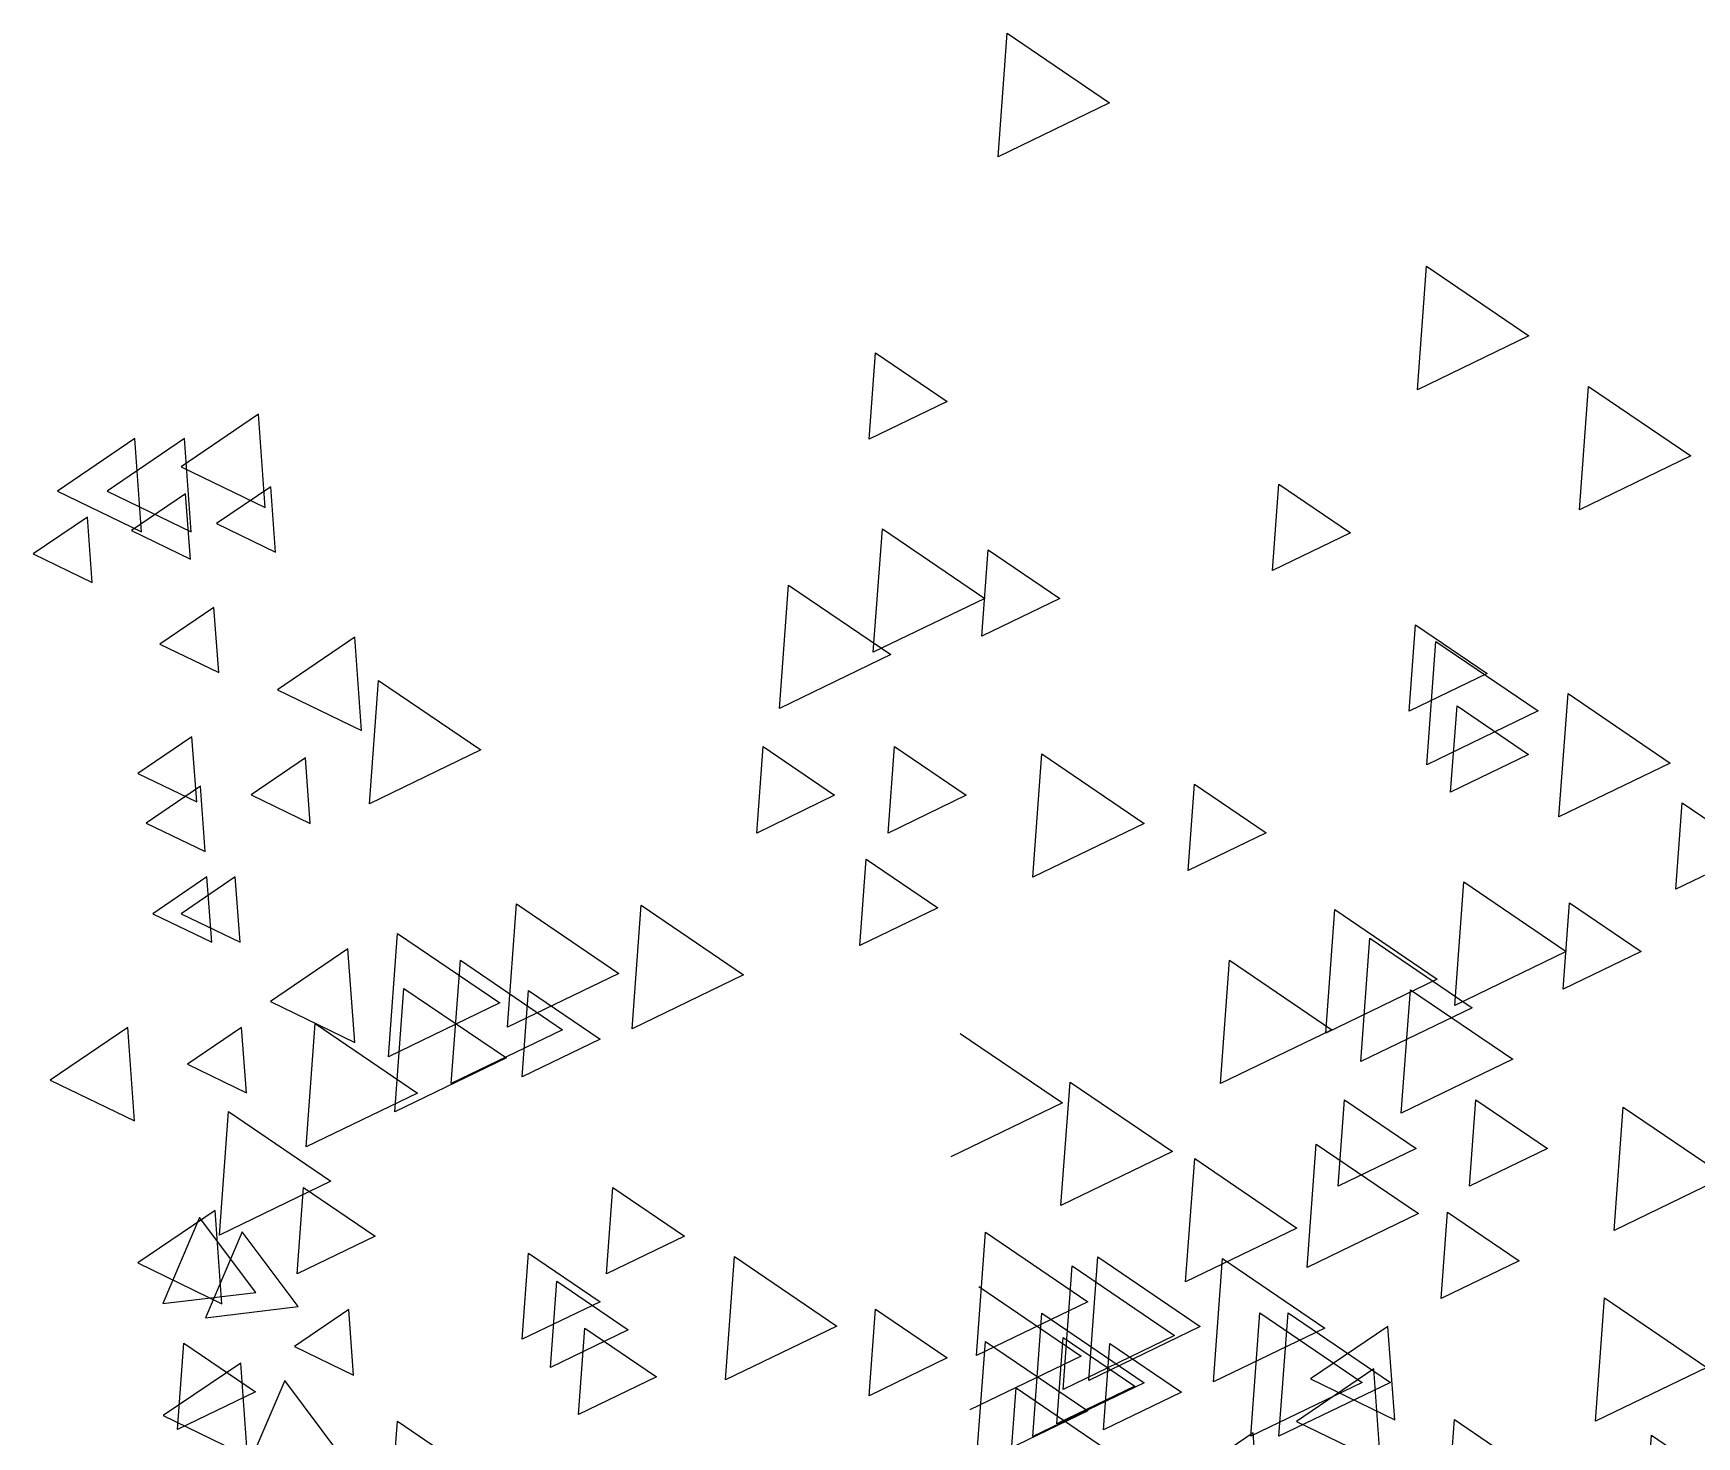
# Model space of a CAD drawing. Header units: millimetres. Extents: x 87938 to 265635, y 330093 to 434310.
# Drawn here: x 209926 to 211266, y 405049 to 406180 of the extents above; entities that cross this region are included whole.
import ezdxf

# ---------------------------------------------------------------- set-up
doc = ezdxf.new("R2010")
doc.units = ezdxf.units.MM

# ---------------------------------------------------------------- blocks, each defined once
blk = doc.blocks.new('A$C7FA71D6E')
for p, q in [((2307.3, 8275.1), (2314.6, 8374.5)), ((2314.6, 8374.5), (2397, 8318.5)), ((2397, 8318.5), (2307.3, 8275.1)), ((2645.1, 8087.4), (2652.4, 8186.8)), ((2652.4, 8186.8), (2734.8, 8130.8)), ((2734.8, 8130.8), (2645.1, 8087.4)), ((2203.5, 8047.6), (2208.7, 8117.1)), ((2208.7, 8117.1), (2266.4, 8077.9)), ((2775.6, 7990.7), (2782.9, 8090.1)), ((2782.9, 8090.1), (2865.3, 8034.1)), ((2266.4, 8077.9), (2203.5, 8047.6)), ((2865.3, 8034.1), (2775.6, 7990.7)), ((2528.4, 7941.8), (2533.5, 8011.4)), ((2533.5, 8011.4), (2591.2, 7972.2)), ((2206.8, 7875.9), (2214.2, 7975.3)), ((2214.2, 7975.3), (2296.6, 7919.3)), ((2591.2, 7972.2), (2528.4, 7941.8)), ((2294.2, 7888.9), (2299.3, 7958.5)), ((2299.3, 7958.5), (2357, 7919.3)), ((2131.3, 7830.6), (2138.6, 7930)), ((2138.6, 7930), (2221, 7874)), ((2296.6, 7919.3), (2206.8, 7875.9)), ((2357, 7919.3), (2294.2, 7888.9)), ((2638.5, 7828.4), (2643.6, 7898)), ((2638.5, 7828.4), (2643.6, 7898)), ((2643.6, 7898), (2701.3, 7858.8)), ((2643.6, 7898), (2701.3, 7858.8)), ((2652.6, 7785.3), (2659.9, 7884.7)), ((2659.9, 7884.7), (2742.3, 7828.7)), ((2221, 7874), (2131.3, 7830.6)), ((1801.1, 7753.9), (1808.4, 7853.3)), ((1808.4, 7853.3), (1890.8, 7797.3)), ((2701.3, 7858.8), (2638.5, 7828.4)), ((2701.3, 7858.8), (2638.5, 7828.4)), ((2759.1, 7743.3), (2766.4, 7842.7)), ((2766.4, 7842.7), (2848.8, 7786.6)), ((2742.3, 7828.7), (2652.6, 7785.3)), ((2671.8, 7763.1), (2677, 7832.7)), ((2677, 7832.7), (2734.7, 7793.5)), ((2112.9, 7730.3), (2118, 7799.9)), ((2118, 7799.9), (2175.7, 7760.7)), ((2218.7, 7730.3), (2223.8, 7799.9)), ((2223.8, 7799.9), (2281.5, 7760.7)), ((1890.8, 7797.3), (1801.1, 7753.9)), ((2335.3, 7694.7), (2342.6, 7794)), ((2342.6, 7794), (2425, 7738)), ((2734.7, 7793.5), (2671.8, 7763.1)), ((2848.8, 7786.6), (2759.1, 7743.3)), ((2175.7, 7760.7), (2112.9, 7730.3)), ((2281.5, 7760.7), (2218.7, 7730.3)), ((2460.4, 7700.1), (2465.5, 7769.7)), ((2465.5, 7769.7), (2523.2, 7730.5)), ((2853.3, 7685), (2858.4, 7754.6)), ((2858.4, 7754.6), (2916.1, 7715.4)), ((2425, 7738), (2335.3, 7694.7)), ((2523.2, 7730.5), (2460.4, 7700.1)), ((2196, 7639.7), (2201.1, 7709.3)), ((2201.1, 7709.3), (2258.8, 7670)), ((2916.1, 7715.4), (2853.3, 7685)), ((2675.2, 7591.5), (2682.5, 7690.9)), ((2682.5, 7690.9), (2764.9, 7634.9)), ((1912.2, 7573.8), (1919.5, 7673.2)), ((1919.5, 7673.2), (2001.9, 7617.2)), ((2012.6, 7572.7), (2019.9, 7672.1)), ((2019.9, 7672.1), (2102.3, 7616)), ((2258.8, 7670), (2196, 7639.7)), ((2571.3, 7569.2), (2578.6, 7668.6)), ((2578.6, 7668.6), (2661.1, 7612.6)), ((2762.5, 7604.5), (2767.6, 7674.1)), ((2767.6, 7674.1), (2825.3, 7634.9)), ((1816.2, 7550), (1823.5, 7649.4)), ((1823.5, 7649.4), (1905.9, 7593.4)), ((2599.6, 7546.2), (2606.9, 7645.6)), ((2606.9, 7645.6), (2689.3, 7589.6)), ((1866.9, 7528.5), (1874.2, 7627.9)), ((1874.2, 7627.9), (1956.6, 7571.9)), ((2486.4, 7528.5), (2493.7, 7627.9)), ((2493.7, 7627.9), (2576.1, 7571.9)), ((2764.9, 7634.9), (2675.2, 7591.5)), ((2825.3, 7634.9), (2762.5, 7604.5)), ((2001.9, 7617.2), (1912.2, 7573.8)), ((2102.3, 7616), (2012.6, 7572.7)), ((2661.1, 7612.6), (2571.3, 7569.2)), ((1821.5, 7505.8), (1828.8, 7605.2)), ((1828.8, 7605.2), (1911.3, 7549.2)), ((1924, 7533.9), (1929.1, 7603.5)), ((1929.1, 7603.5), (1986.8, 7564.3)), ((2632.1, 7504.7), (2639.5, 7604.1)), ((2639.5, 7604.1), (2721.9, 7548.1)), ((1905.9, 7593.4), (1816.2, 7550)), ((2689.3, 7589.6), (2599.6, 7546.2)), ((1750, 7477.5), (1757.3, 7576.9)), ((1757.3, 7576.9), (1839.7, 7520.8)), ((1956.6, 7571.9), (1866.9, 7528.5)), ((2576.1, 7571.9), (2486.4, 7528.5)), ((1986.8, 7564.3), (1924, 7533.9)), ((2276.7, 7568.9), (2359.1, 7512.9)), ((1911.3, 7549.2), (1821.5, 7505.8)), ((2721.9, 7548.1), (2632.1, 7504.7)), ((1839.7, 7520.8), (1750, 7477.5)), ((2358, 7430.3), (2365.3, 7529.7)), ((2365.3, 7529.7), (2447.7, 7473.7)), ((1680.2, 7406.5), (1687.5, 7505.9)), ((1687.5, 7505.9), (1769.9, 7449.9)), ((2359.1, 7512.9), (2269.4, 7469.5)), ((2581.2, 7445.9), (2586.3, 7515.5)), ((2586.3, 7515.5), (2644, 7476.3)), ((2687, 7445.9), (2692.1, 7515.5)), ((2692.1, 7515.5), (2749.8, 7476.3)), ((2803.6, 7410.2), (2810.9, 7509.6)), ((2810.9, 7509.6), (2893.3, 7453.6)), ((2556.2, 7380.4), (2563.5, 7479.8)), ((2563.5, 7479.8), (2645.9, 7423.8)), ((2447.7, 7473.7), (2358, 7430.3)), ((2458.4, 7368.7), (2465.7, 7468.1)), ((2465.7, 7468.1), (2548.1, 7412.1)), ((2644, 7476.3), (2581.2, 7445.9)), ((2749.8, 7476.3), (2687, 7445.9)), ((1769.9, 7449.9), (1680.2, 7406.5)), ((2893.3, 7453.6), (2803.6, 7410.2)), ((1742.7, 7375.3), (1747.8, 7444.9)), ((1747.8, 7444.9), (1805.5, 7405.7)), ((1992, 7375.3), (1997.1, 7444.9)), ((1997.1, 7444.9), (2054.8, 7405.7)), ((2645.9, 7423.8), (2556.2, 7380.4)), ((2664.3, 7355.3), (2669.4, 7424.8)), ((2669.4, 7424.8), (2727.1, 7385.6)), ((2548.1, 7412.1), (2458.4, 7368.7)), ((1805.5, 7405.7), (1742.7, 7375.3)), ((2054.8, 7405.7), (1992, 7375.3)), ((2290, 7309.4), (2297.3, 7408.8)), ((2297.3, 7408.8), (2379.7, 7352.8)), ((1924, 7322.5), (1929.1, 7392)), ((1929.1, 7392), (1986.8, 7352.8)), ((2087.8, 7289.8), (2095.1, 7389.2)), ((2095.1, 7389.2), (2177.5, 7333.1)), ((2380.5, 7289.4), (2387.8, 7388.8)), ((2387.8, 7388.8), (2470.2, 7332.8)), ((2480.9, 7288.3), (2488.2, 7387.6)), ((2488.2, 7387.6), (2570.6, 7331.6)), ((2727.1, 7385.6), (2664.3, 7355.3)), ((2359.8, 7282.2), (2367.1, 7381.6)), ((2367.1, 7381.6), (2449.5, 7325.6)), ((1946.7, 7299.8), (1951.8, 7369.4)), ((1951.8, 7369.4), (2009.5, 7330.2)), ((2291.8, 7365), (2374.2, 7309)), ((1986.8, 7352.8), (1924, 7322.5)), ((2203.5, 7277.1), (2208.7, 7346.7)), ((2208.7, 7346.7), (2266.4, 7307.5)), ((2379.7, 7352.8), (2290, 7309.4)), ((2335.2, 7244.1), (2342.5, 7343.5)), ((2342.5, 7343.5), (2424.9, 7287.4)), ((2510.9, 7244.5), (2518.2, 7343.8)), ((2518.2, 7343.8), (2600.6, 7287.8)), ((2533.5, 7244.5), (2540.9, 7343.8)), ((2540.9, 7343.8), (2623.3, 7287.8)), ((2788.6, 7256.6), (2795.9, 7356)), ((2795.9, 7356), (2878.3, 7299.9)), ((2009.5, 7330.2), (1946.7, 7299.8)), ((1969.3, 7262), (1974.4, 7331.6)), ((1974.4, 7331.6), (2032.1, 7292.4)), ((2177.5, 7333.1), (2087.8, 7289.8)), ((2470.2, 7332.8), (2380.5, 7289.4)), ((2570.6, 7331.6), (2480.9, 7288.3)), ((1646.3, 7249.9), (1651.4, 7319.5)), ((1651.4, 7319.5), (1709.1, 7280.3)), ((2289.8, 7221.4), (2297.1, 7320.8)), ((2297.1, 7320.8), (2379.6, 7264.8)), ((2354.6, 7254.5), (2359.8, 7324)), ((2449.5, 7325.6), (2359.8, 7282.2)), ((2359.8, 7324), (2417.5, 7284.8)), ((2392.3, 7249.5), (2397.4, 7319.1)), ((2397.4, 7319.1), (2455.1, 7279.9)), ((2266.4, 7307.5), (2203.5, 7277.1)), ((2374.2, 7309), (2284.5, 7265.6)), ((2032.1, 7292.4), (1969.3, 7262)), ((2878.3, 7299.9), (2788.6, 7256.6)), ((1709.1, 7280.3), (1646.3, 7249.9)), ((2314.4, 7184), (2321.8, 7283.4)), ((2321.8, 7283.4), (2404.2, 7227.4)), ((2424.9, 7287.4), (2335.2, 7244.1)), ((2417.5, 7284.8), (2354.6, 7254.5)), ((2455.1, 7279.9), (2392.3, 7249.5)), ((2600.6, 7287.8), (2510.9, 7244.5)), ((2623.3, 7287.8), (2533.5, 7244.5)), ((2379.6, 7264.8), (2289.8, 7221.4)), ((1816.2, 7157.3), (1823.5, 7256.6)), ((1823.5, 7256.6), (1905.9, 7200.6)), ((2667.7, 7158.4), (2675, 7257.8)), ((2675, 7257.8), (2757.4, 7201.7)), ((2826.3, 7145.9), (2833.6, 7245.3)), ((2833.6, 7245.3), (2916, 7189.2))]:
    blk.add_line(p, q)
for points in [[(1711.6, 8067.7), (1649.2, 8025.3), (1717.1, 7992.5)], [(1612, 8048), (1549.6, 8005.6), (1617.5, 7972.8)], [(1652, 8048), (1589.7, 8005.6), (1657.5, 7972.8)], [(1652.9, 8003.5), (1609.2, 7973.9), (1656.8, 7950.9)], [(1721.5, 8009.2), (1677.8, 7979.6), (1725.3, 7956.6)], [(1573.9, 7984.8), (1530.2, 7955.1), (1577.7, 7932.1)], [(1675.7, 7912.1), (1632.1, 7882.4), (1679.6, 7859.5)], [(1789.2, 7888), (1726.8, 7845.6), (1794.7, 7812.8)], [(1658, 7807.9), (1614.4, 7778.3), (1661.9, 7755.3)], [(1749.5, 7790.8), (1705.8, 7761.1), (1753.3, 7738.1)], [(1664.8, 7768), (1621.2, 7738.3), (1668.7, 7715.3)], [(1664.8, 7768), (1621.2, 7738.3), (1668.7, 7715.3)], [(1670, 7695), (1626.4, 7665.3), (1673.9, 7642.3)], [(1692.9, 7695), (1649.2, 7665.3), (1696.8, 7642.3)], [(1783.6, 7636.9), (1721.3, 7594.5), (1789.2, 7561.7)], [(1606.3, 7573.7), (1543.9, 7531.3), (1611.8, 7498.5)], [(1698, 7573.6), (1654.4, 7544), (1701.9, 7521)], [(1676.7, 7426.3), (1614.4, 7384), (1682.2, 7351.2)], [(1709.4, 7360.2), (1664.2, 7420.6), (1634.5, 7351.3)], [(1743.6, 7348.8), (1698.5, 7409.2), (1668.8, 7339.9)], [(1784.4, 7346.4), (1740.7, 7316.7), (1788.2, 7293.7)], [(2621.4, 7332.9), (2559.1, 7290.6), (2626.9, 7257.7)], [(1697.3, 7303.4), (1634.9, 7261), (1702.8, 7228.2)], [(1777.9, 7228.8), (1732.8, 7289.2), (1703.1, 7219.9)], [(2610, 7298.7), (2547.6, 7256.3), (2615.5, 7223.5)], [(2512.8, 7247.2), (2450.5, 7204.8), (2518.3, 7172)]]:
    blk.add_lwpolyline(points, close=True)

msp = doc.modelspace()

# ---------------------------------------------------------------- block references
msp.add_blockref('A$C7FA71D6E', (208396, 397805.4))

doc.saveas('drawing.dxf')
